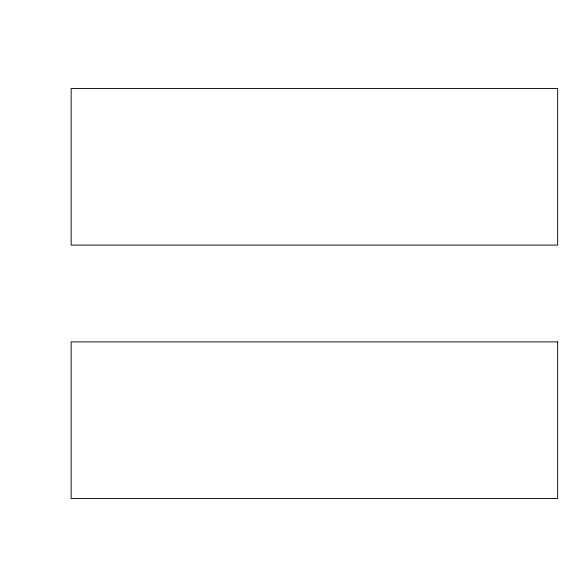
<?xml version="1.0" encoding="UTF-8"?>
<svg xmlns="http://www.w3.org/2000/svg" width="587" height="587" viewBox="0 0 587 587"><rect width="100%" height="100%" fill="white"/><g stroke="black" fill="none" stroke-linecap="round" stroke-linejoin="round"><path stroke-width="0.88" d="M557.65 88.512L71.144 88.512L71.144 245.102L557.65 245.102L557.65 88.512M557.65 341.898L71.144 341.898L71.144 498.488L557.65 498.488L557.65 341.898"/></g></svg>
